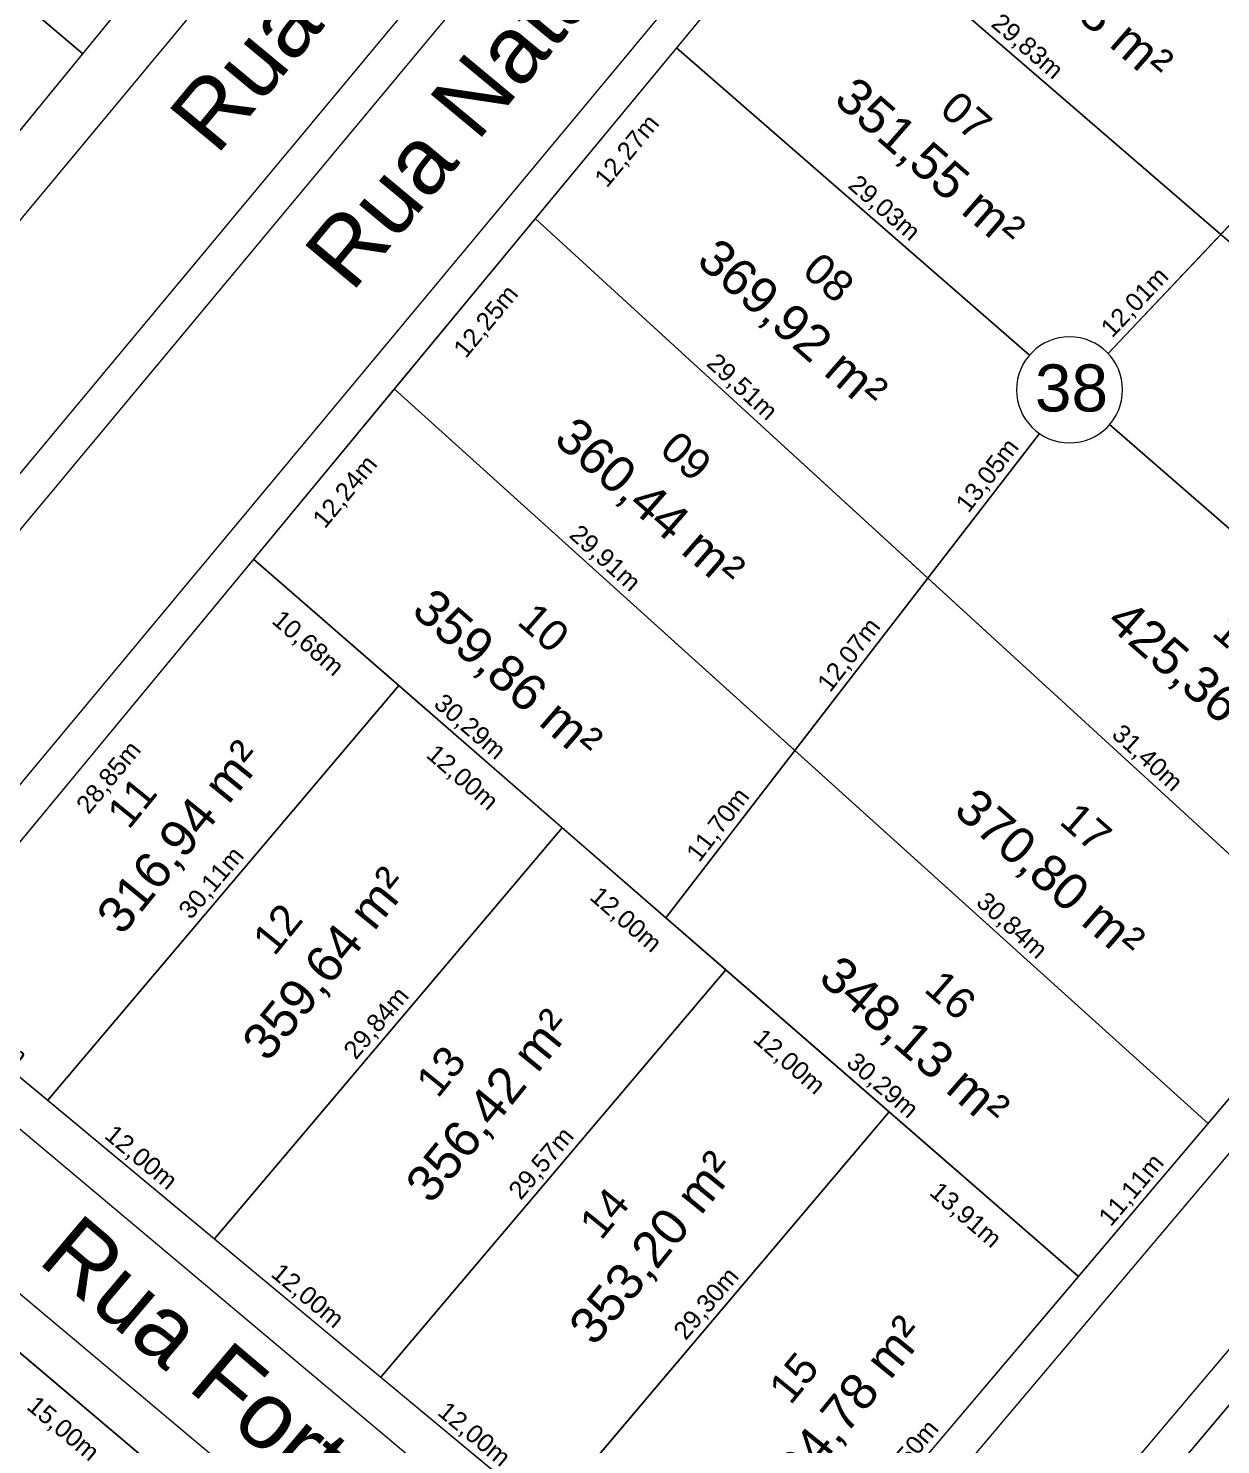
# Model space of a CAD drawing. Header units: metres. Extents: x 3808 to 8215, y 2374 to 6187.
# Drawn here: x 4987.5 to 5053.6, y 3271.8 to 3350.3 of the extents above; entities that cross this region are included whole.
import ezdxf

# ---------------------------------------------------------------- set-up
doc = ezdxf.new("R2010")
doc.units = ezdxf.units.M
for name, color, linetype in [('Areas Lotes', 1, 'Continuous'), ('Calçada', 8, 'Continuous'), ('COTAS', 7, 'Continuous'), ('Lote', 7, 'Continuous'), ('Nome das Ruas', 7, 'Continuous'), ('Nº Lote', 7, 'Continuous'), ('Nº. quadra', 7, 'Continuous'), ('quadras', 7, 'Continuous')]:
    doc.layers.add(name, color=color, linetype=linetype)
doc.styles.add('Arial', font='arial.ttf')
doc.dimstyles.new('Copy(2) of ISO-25', dxfattribs={"dimtxt": 1, "dimasz": 2.5, "dimexe": 1.25, "dimexo": 0.625, "dimgap": 0.2, "dimtad": 1, "dimtoh": 1, "dimlfac": 1, "dimzin": 1, "dimtxsty": 'Arial', "dimblk": 'NONE', "dimcen": 0, "dimse1": 1, "dimse2": 1, "dimsd1": 1, "dimsd2": 1, "dimclrt": 256, "dimaunit": 1, "dimadec": 3, "dimazin": 0, "dimtfac": 1, "dimtmove": 0, "dimatfit": 3, "dimldrblk": 'NONE', "dimfxl": 1, "dimtolj": 1, "dimtzin": 0, "dimarcsym": 0})

# ---------------------------------------------------------------- blocks, each defined once
blk = doc.blocks.new('*D2690')
at = {"layer": 'Defpoints', "color": 0, "linetype": 'Continuous', "transparency": 16777216}
for p in [(5054.645, 3274.688), (5056.494, 3273.13), (5036.305, 3252.924)]:
    blk.add_point(p, dxfattribs=at)
at = {"layer": 'COTAS', "linetype": 'Continuous', "lineweight": 5, "transparency": 16777216, "insert": (5046.711, 3262.764), "char_height": 1, "attachment_point": 5, "rotation": 49.87937, "style": 'Arial'}
blk.add_mtext('\\A1;28,46m', dxfattribs=at)
blk = doc.blocks.new('_None')
blk = doc.blocks.new('*D2857')
at = {"layer": 'Defpoints', "color": 0, "linetype": 'Continuous', "transparency": 16777216}
for p in [(4984.799, 3278.794), (4996.255, 3269.115), (4994.629, 3267.191)]:
    blk.add_point(p, dxfattribs=at)
at = {"layer": 'COTAS', "linetype": 'Continuous', "lineweight": 5, "transparency": 16777216, "insert": (4989.418, 3272.642), "char_height": 1, "attachment_point": 5, "rotation": 319.80332, "style": 'Arial'}
blk.add_mtext('\\A1;15,00m', dxfattribs=at)
blk = doc.blocks.new('*D2884')
at = {"layer": 'Defpoints', "color": 0, "linetype": 'Continuous', "transparency": 16777216}
for p in [(4981.816, 3296.533), (4988.611, 3290.888), (4988.611, 3290.888)]:
    blk.add_point(p, dxfattribs=at)
at = {"layer": 'COTAS', "linetype": 'Continuous', "lineweight": 5, "transparency": 16777216, "insert": (4985.725, 3294.326), "char_height": 1, "attachment_point": 5, "rotation": 320.27884, "style": 'Arial'}
blk.add_mtext('\\A1;8,83m', dxfattribs=at)
blk = doc.blocks.new('*D2885')
at = {"layer": 'Defpoints', "color": 0, "linetype": 'Continuous', "transparency": 16777216}
for p in [(4988.611, 3290.888), (4997.841, 3283.219), (4997.841, 3283.219)]:
    blk.add_point(p, dxfattribs=at)
at = {"layer": 'COTAS', "linetype": 'Continuous', "lineweight": 5, "transparency": 16777216, "insert": (4993.737, 3287.669), "char_height": 1, "attachment_point": 5, "rotation": 320.27884, "style": 'Arial'}
blk.add_mtext('\\A1;12,00m', dxfattribs=at)
blk = doc.blocks.new('*D2886')
at = {"layer": 'Defpoints', "color": 0, "linetype": 'Continuous', "transparency": 16777216}
for p in [(4997.841, 3283.219), (5007.071, 3275.55), (5007.071, 3275.55)]:
    blk.add_point(p, dxfattribs=at)
at = {"layer": 'COTAS', "linetype": 'Continuous', "lineweight": 5, "transparency": 16777216, "insert": (5002.967, 3280.001), "char_height": 1, "attachment_point": 5, "rotation": 320.27884, "style": 'Arial'}
blk.add_mtext('\\A1;12,00m', dxfattribs=at)
blk = doc.blocks.new('*D2887')
at = {"layer": 'Defpoints', "color": 0, "linetype": 'Continuous', "transparency": 16777216}
for p in [(5007.071, 3275.55), (5016.3, 3267.882), (5016.3, 3267.882)]:
    blk.add_point(p, dxfattribs=at)
at = {"layer": 'COTAS', "linetype": 'Continuous', "lineweight": 5, "transparency": 16777216, "insert": (5012.197, 3272.332), "char_height": 1, "attachment_point": 5, "rotation": 320.27884, "style": 'Arial'}
blk.add_mtext('\\A1;12,00m', dxfattribs=at)
blk = doc.blocks.new('*D2889')
at = {"layer": 'Defpoints', "color": 0, "linetype": 'Continuous', "transparency": 16777216}
for p in [(5045.727, 3281.121), (5045.727, 3281.121), (5027.956, 3260.13)]:
    blk.add_point(p, dxfattribs=at)
at = {"layer": 'COTAS', "linetype": 'Continuous', "lineweight": 5, "transparency": 16777216, "insert": (5036.23, 3271.143), "char_height": 1, "attachment_point": 5, "rotation": 49.74902, "style": 'Arial'}
blk.add_mtext('\\A1;27,50m', dxfattribs=at)
blk = doc.blocks.new('*D2890')
at = {"layer": 'Defpoints', "color": 0, "linetype": 'Continuous', "transparency": 16777216}
for p in [(5052.905, 3289.599), (5052.905, 3289.599), (5045.727, 3281.121)]:
    blk.add_point(p, dxfattribs=at)
at = {"layer": 'COTAS', "linetype": 'Continuous', "lineweight": 5, "transparency": 16777216, "insert": (5048.705, 3285.877), "char_height": 1, "attachment_point": 5, "rotation": 49.74902, "style": 'Arial'}
blk.add_mtext('\\A1;11,11m', dxfattribs=at)
blk = doc.blocks.new('*D2891')
at = {"layer": 'Defpoints', "color": 0, "linetype": 'Continuous', "transparency": 16777216}
for p in [(5060.537, 3298.614), (5060.537, 3298.614), (5052.905, 3289.599)]:
    blk.add_point(p, dxfattribs=at)
at = {"layer": 'COTAS', "linetype": 'Continuous', "lineweight": 5, "transparency": 16777216, "insert": (5056.11, 3294.624), "char_height": 1, "attachment_point": 5, "rotation": 49.74902, "style": 'Arial'}
blk.add_mtext('\\A1;11,81m', dxfattribs=at)
blk = doc.blocks.new('*D2896')
at = {"layer": 'Defpoints', "color": 0, "linetype": 'Continuous', "transparency": 16777216}
for p in [(5000.007, 3320.869), (5001.852, 3319.343), (4981.619, 3298.643)]:
    blk.add_point(p, dxfattribs=at)
at = {"layer": 'COTAS', "linetype": 'Continuous', "lineweight": 5, "transparency": 16777216, "insert": (4992.041, 3308.74), "char_height": 1, "attachment_point": 5, "rotation": 50.39984, "style": 'Arial'}
blk.add_mtext('\\A1;28,85m', dxfattribs=at)
blk = doc.blocks.new('*D2897')
at = {"layer": 'Defpoints', "color": 0, "linetype": 'Continuous', "transparency": 16777216}
for p in [(5007.811, 3330.303), (5009.656, 3328.777), (5000.007, 3320.869)]:
    blk.add_point(p, dxfattribs=at)
at = {"layer": 'COTAS', "linetype": 'Continuous', "lineweight": 5, "transparency": 16777216, "insert": (5005.137, 3324.57), "char_height": 1, "attachment_point": 5, "rotation": 50.39984, "style": 'Arial'}
blk.add_mtext('\\A1;12,24m', dxfattribs=at)
blk = doc.blocks.new('*D2898')
at = {"layer": 'Defpoints', "color": 0, "linetype": 'Continuous', "transparency": 16777216}
for p in [(5015.621, 3339.744), (5017.466, 3338.217), (5007.811, 3330.303)]:
    blk.add_point(p, dxfattribs=at)
at = {"layer": 'COTAS', "linetype": 'Continuous', "lineweight": 5, "transparency": 16777216, "insert": (5012.944, 3334.007), "char_height": 1, "attachment_point": 5, "rotation": 50.39984, "style": 'Arial'}
blk.add_mtext('\\A1;12,25m', dxfattribs=at)
blk = doc.blocks.new('*D2899')
at = {"layer": 'Defpoints', "color": 0, "linetype": 'Continuous', "transparency": 16777216}
for p in [(5023.443, 3349.199), (5025.288, 3347.673), (5015.621, 3339.744)]:
    blk.add_point(p, dxfattribs=at)
at = {"layer": 'COTAS', "linetype": 'Continuous', "lineweight": 5, "transparency": 16777216, "insert": (5020.76, 3343.456), "char_height": 1, "attachment_point": 5, "rotation": 50.39984, "style": 'Arial'}
blk.add_mtext('\\A1;12,27m', dxfattribs=at)
blk = doc.blocks.new('*D2900')
at = {"layer": 'Defpoints', "color": 0, "linetype": 'Continuous', "transparency": 16777216}
for p in [(5031.029, 3358.368), (5032.874, 3356.842), (5023.443, 3349.199)]:
    blk.add_point(p, dxfattribs=at)
at = {"layer": 'COTAS', "linetype": 'Continuous', "lineweight": 5, "transparency": 16777216, "insert": (5028.464, 3352.768), "char_height": 1, "attachment_point": 5, "rotation": 50.39984, "style": 'Arial'}
blk.add_mtext('\\A1;11,90m', dxfattribs=at)
blk = doc.blocks.new('*D2908')
at = {"layer": 'Defpoints', "color": 0, "linetype": 'Continuous', "transparency": 16777216}
for p in [(5030.013, 3310.262), (5030.013, 3310.262), (5022.867, 3300.995)]:
    blk.add_point(p, dxfattribs=at)
at = {"layer": 'COTAS', "linetype": 'Continuous', "lineweight": 5, "transparency": 16777216, "insert": (5025.806, 3306.118), "char_height": 1, "attachment_point": 5, "rotation": 52.36367, "style": 'Arial'}
blk.add_mtext('\\A1;11,70m', dxfattribs=at)
blk = doc.blocks.new('*D2909')
at = {"layer": 'Defpoints', "color": 0, "linetype": 'Continuous', "transparency": 16777216}
for p in [(5037.381, 3319.818), (5037.381, 3319.818), (5030.013, 3310.262)]:
    blk.add_point(p, dxfattribs=at)
at = {"layer": 'COTAS', "linetype": 'Continuous', "lineweight": 5, "transparency": 16777216, "insert": (5033.063, 3315.529), "char_height": 1, "attachment_point": 5, "rotation": 52.36367, "style": 'Arial'}
blk.add_mtext('\\A1;12,07m', dxfattribs=at)
blk = doc.blocks.new('*D2910')
at = {"layer": 'Defpoints', "color": 0, "linetype": 'Continuous', "transparency": 16777216}
for p in [(5045.351, 3330.153), (5045.351, 3330.153), (5037.381, 3319.818)]:
    blk.add_point(p, dxfattribs=at)
at = {"layer": 'COTAS', "linetype": 'Continuous', "lineweight": 5, "transparency": 16777216, "insert": (5040.732, 3325.475), "char_height": 1, "attachment_point": 5, "rotation": 52.36367, "style": 'Arial'}
blk.add_mtext('\\A1;13,05m', dxfattribs=at)
blk = doc.blocks.new('*D2911')
at = {"layer": 'Defpoints', "color": 0, "linetype": 'Continuous', "transparency": 16777216}
for p in [(5053.605, 3338.872), (5053.605, 3338.872), (5045.351, 3330.153)]:
    blk.add_point(p, dxfattribs=at)
at = {"layer": 'COTAS', "linetype": 'Continuous', "lineweight": 5, "transparency": 16777216, "insert": (5048.896, 3335.063), "char_height": 1, "attachment_point": 5, "rotation": 46.57058, "style": 'Arial'}
blk.add_mtext('\\A1;12,01m', dxfattribs=at)
blk = doc.blocks.new('*D2913')
at = {"layer": 'Defpoints', "color": 0, "linetype": 'Continuous', "transparency": 16777216}
for p in [(5008.063, 3313.865), (5008.063, 3313.865), (4988.611, 3290.888)]:
    blk.add_point(p, dxfattribs=at)
at = {"layer": 'COTAS', "linetype": 'Continuous', "lineweight": 5, "transparency": 16777216, "insert": (4997.726, 3302.894), "char_height": 1, "attachment_point": 5, "rotation": 49.74902, "style": 'Arial'}
blk.add_mtext('\\A1;30,11m', dxfattribs=at)
blk = doc.blocks.new('*D2914')
at = {"layer": 'Defpoints', "color": 0, "linetype": 'Continuous', "transparency": 16777216}
for p in [(5017.12, 3305.992), (5017.12, 3305.992), (4997.841, 3283.219)]:
    blk.add_point(p, dxfattribs=at)
at = {"layer": 'COTAS', "linetype": 'Continuous', "lineweight": 5, "transparency": 16777216, "insert": (5006.869, 3295.123), "char_height": 1, "attachment_point": 5, "rotation": 49.74902, "style": 'Arial'}
blk.add_mtext('\\A1;29,84m', dxfattribs=at)
blk = doc.blocks.new('*D2915')
at = {"layer": 'Defpoints', "color": 0, "linetype": 'Continuous', "transparency": 16777216}
for p in [(5026.176, 3298.118), (5026.176, 3298.118), (5007.071, 3275.55)]:
    blk.add_point(p, dxfattribs=at)
at = {"layer": 'COTAS', "linetype": 'Continuous', "lineweight": 5, "transparency": 16777216, "insert": (5016.012, 3287.352), "char_height": 1, "attachment_point": 5, "rotation": 49.74902, "style": 'Arial'}
blk.add_mtext('\\A1;29,57m', dxfattribs=at)
blk = doc.blocks.new('*D2916')
at = {"layer": 'Defpoints', "color": 0, "linetype": 'Continuous', "transparency": 16777216}
for p in [(5035.233, 3290.245), (5035.233, 3290.245), (5016.3, 3267.882)]:
    blk.add_point(p, dxfattribs=at)
at = {"layer": 'COTAS', "linetype": 'Continuous', "lineweight": 5, "transparency": 16777216, "insert": (5025.155, 3279.581), "char_height": 1, "attachment_point": 5, "rotation": 49.74902, "style": 'Arial'}
blk.add_mtext('\\A1;29,30m', dxfattribs=at)
blk = doc.blocks.new('*D2917')
at = {"layer": 'Defpoints', "color": 0, "linetype": 'Continuous', "transparency": 16777216}
for p in [(5000.007, 3320.869), (5008.063, 3313.865), (5006.491, 3312.056)]:
    blk.add_point(p, dxfattribs=at)
at = {"layer": 'COTAS', "linetype": 'Continuous', "lineweight": 5, "transparency": 16777216, "insert": (5002.988, 3316.163), "char_height": 1, "attachment_point": 5, "rotation": 318.99697, "style": 'Arial'}
blk.add_mtext('\\A1;10,68m', dxfattribs=at)
blk = doc.blocks.new('*D2918')
at = {"layer": 'Defpoints', "color": 0, "linetype": 'Continuous', "transparency": 16777216}
for p in [(5008.063, 3313.865), (5017.12, 3305.992), (5015.547, 3304.183)]:
    blk.add_point(p, dxfattribs=at)
at = {"layer": 'COTAS', "linetype": 'Continuous', "lineweight": 5, "transparency": 16777216, "insert": (5011.544, 3308.724), "char_height": 1, "attachment_point": 5, "rotation": 318.99697, "style": 'Arial'}
blk.add_mtext('\\A1;12,00m', dxfattribs=at)
blk = doc.blocks.new('*D2919')
at = {"layer": 'Defpoints', "color": 0, "linetype": 'Continuous', "transparency": 16777216}
for p in [(5017.12, 3305.992), (5026.176, 3298.118), (5024.604, 3296.309)]:
    blk.add_point(p, dxfattribs=at)
at = {"layer": 'COTAS', "linetype": 'Continuous', "lineweight": 5, "transparency": 16777216, "insert": (5020.601, 3300.85), "char_height": 1, "attachment_point": 5, "rotation": 318.99697, "style": 'Arial'}
blk.add_mtext('\\A1;12,00m', dxfattribs=at)
blk = doc.blocks.new('*D2920')
at = {"layer": 'Defpoints', "color": 0, "linetype": 'Continuous', "transparency": 16777216}
for p in [(5026.176, 3298.118), (5035.233, 3290.245), (5033.66, 3288.436)]:
    blk.add_point(p, dxfattribs=at)
at = {"layer": 'COTAS', "linetype": 'Continuous', "lineweight": 5, "transparency": 16777216, "insert": (5029.657, 3292.977), "char_height": 1, "attachment_point": 5, "rotation": 318.99697, "style": 'Arial'}
blk.add_mtext('\\A1;12,00m', dxfattribs=at)
blk = doc.blocks.new('*D2921')
at = {"layer": 'Defpoints', "color": 0, "linetype": 'Continuous', "transparency": 16777216}
for p in [(5035.233, 3290.245), (5045.727, 3281.121), (5044.155, 3279.312)]:
    blk.add_point(p, dxfattribs=at)
at = {"layer": 'COTAS', "linetype": 'Continuous', "lineweight": 5, "transparency": 16777216, "insert": (5039.433, 3284.478), "char_height": 1, "attachment_point": 5, "rotation": 318.99697, "style": 'Arial'}
blk.add_mtext('\\A1;13,91m', dxfattribs=at)
blk = doc.blocks.new('*D2922')
at = {"layer": 'Defpoints', "color": 0, "linetype": 'Continuous', "transparency": 16777216}
for p in [(5000.007, 3320.869), (5022.867, 3300.995), (5022.867, 3300.995)]:
    blk.add_point(p, dxfattribs=at)
at = {"layer": 'COTAS', "linetype": 'Continuous', "lineweight": 5, "transparency": 16777216, "insert": (5011.962, 3311.537), "char_height": 1, "attachment_point": 5, "rotation": 318.99697, "style": 'Arial'}
blk.add_mtext('\\A1;30,29m', dxfattribs=at)
blk = doc.blocks.new('*D2923')
at = {"layer": 'Defpoints', "color": 0, "linetype": 'Continuous', "transparency": 16777216}
for p in [(5022.867, 3300.995), (5045.727, 3281.121), (5045.727, 3281.121)]:
    blk.add_point(p, dxfattribs=at)
at = {"layer": 'COTAS', "linetype": 'Continuous', "lineweight": 5, "transparency": 16777216, "insert": (5034.823, 3291.662), "char_height": 1, "attachment_point": 5, "rotation": 318.99697, "style": 'Arial'}
blk.add_mtext('\\A1;30,29m', dxfattribs=at)
blk = doc.blocks.new('*D2924')
at = {"layer": 'Defpoints', "color": 0, "linetype": 'Continuous', "transparency": 16777216}
for p in [(5007.811, 3330.303), (5030.013, 3310.262), (5030.013, 3310.262)]:
    blk.add_point(p, dxfattribs=at)
at = {"layer": 'COTAS', "linetype": 'Continuous', "lineweight": 5, "transparency": 16777216, "insert": (5019.449, 3320.877), "char_height": 1, "attachment_point": 5, "rotation": 317.92873, "style": 'Arial'}
blk.add_mtext('\\A1;29,91m', dxfattribs=at)
blk = doc.blocks.new('*D2925')
at = {"layer": 'Defpoints', "color": 0, "linetype": 'Continuous', "transparency": 16777216}
for p in [(5030.013, 3310.262), (5052.905, 3289.599), (5052.905, 3289.599)]:
    blk.add_point(p, dxfattribs=at)
at = {"layer": 'COTAS', "linetype": 'Continuous', "lineweight": 5, "transparency": 16777216, "insert": (5041.995, 3300.525), "char_height": 1, "attachment_point": 5, "rotation": 317.92873, "style": 'Arial'}
blk.add_mtext('\\A1;30,84m', dxfattribs=at)
blk = doc.blocks.new('*D2926')
at = {"layer": 'Defpoints', "color": 0, "linetype": 'Continuous', "transparency": 16777216}
for p in [(5015.621, 3339.744), (5037.381, 3319.818), (5037.381, 3319.818)]:
    blk.add_point(p, dxfattribs=at)
at = {"layer": 'COTAS', "linetype": 'Continuous', "lineweight": 5, "transparency": 16777216, "insert": (5027.042, 3330.371), "char_height": 1, "attachment_point": 5, "rotation": 317.52015, "style": 'Arial'}
blk.add_mtext('\\A1;29,51m', dxfattribs=at)
blk = doc.blocks.new('*D2927')
at = {"layer": 'Defpoints', "color": 0, "linetype": 'Continuous', "transparency": 16777216}
for p in [(5037.381, 3319.818), (5060.537, 3298.614), (5060.537, 3298.614)]:
    blk.add_point(p, dxfattribs=at)
at = {"layer": 'COTAS', "linetype": 'Continuous', "lineweight": 5, "transparency": 16777216, "insert": (5049.5, 3309.807), "char_height": 1, "attachment_point": 5, "rotation": 317.52015, "style": 'Arial'}
blk.add_mtext('\\A1;31,40m', dxfattribs=at)
blk = doc.blocks.new('*D2928')
at = {"layer": 'Defpoints', "color": 0, "linetype": 'Continuous', "transparency": 16777216}
for p in [(5023.443, 3349.199), (5045.351, 3330.153), (5045.351, 3330.153)]:
    blk.add_point(p, dxfattribs=at)
at = {"layer": 'COTAS', "linetype": 'Continuous', "lineweight": 5, "transparency": 16777216, "insert": (5034.923, 3340.281), "char_height": 1, "attachment_point": 5, "rotation": 318.99697, "style": 'Arial'}
blk.add_mtext('\\A1;29,03m', dxfattribs=at)
blk = doc.blocks.new('*D2929')
at = {"layer": 'Defpoints', "color": 0, "linetype": 'Continuous', "transparency": 16777216}
for p in [(5045.351, 3330.153), (5069.479, 3309.177), (5069.479, 3309.177)]:
    blk.add_point(p, dxfattribs=at)
at = {"layer": 'COTAS', "linetype": 'Continuous', "lineweight": 5, "transparency": 16777216, "insert": (5057.941, 3320.269), "char_height": 1, "attachment_point": 5, "rotation": 318.99697, "style": 'Arial'}
blk.add_mtext('\\A1;31,97m', dxfattribs=at)
blk = doc.blocks.new('*D2930')
at = {"layer": 'Defpoints', "color": 0, "linetype": 'Continuous', "transparency": 16777216}
for p in [(5031.029, 3358.368), (5053.605, 3338.872), (5053.613, 3338.882)]:
    blk.add_point(p, dxfattribs=at)
at = {"layer": 'COTAS', "linetype": 'Continuous', "lineweight": 5, "transparency": 16777216, "insert": (5042.849, 3349.236), "char_height": 1, "attachment_point": 5, "rotation": 319.18678, "style": 'Arial'}
blk.add_mtext('\\A1;29,83m', dxfattribs=at)
blk = doc.blocks.new('*D2932')
at = {"layer": 'Defpoints', "color": 0, "linetype": 'Continuous', "transparency": 16777216}
for p in [(5038.635, 3367.563), (5061.876, 3347.61), (5060.333, 3345.812)]:
    blk.add_point(p, dxfattribs=at)
at = {"layer": 'COTAS', "linetype": 'Continuous', "lineweight": 5, "transparency": 16777216, "insert": (5049.234, 3356.396), "char_height": 1, "attachment_point": 5, "rotation": 319.35406, "style": 'Arial'}
blk.add_mtext('\\A1;30,63m', dxfattribs=at)
blk = doc.blocks.new('*D3181')
at = {"layer": 'Defpoints', "color": 0, "linetype": 'Continuous', "transparency": 16777216}
for p in [(4990.544, 3348.873), (4990.544, 3348.873), (4981.053, 3337.267)]:
    blk.add_point(p, dxfattribs=at)
at = {"layer": 'COTAS', "linetype": 'Continuous', "lineweight": 5, "transparency": 16777216, "insert": (4985.179, 3343.577), "char_height": 1, "attachment_point": 5, "rotation": 50.72309, "style": 'Arial'}
blk.add_mtext('\\A1;14,99m', dxfattribs=at)
blk = doc.blocks.new('*D3182')
at = {"layer": 'Defpoints', "color": 0, "linetype": 'Continuous', "transparency": 16777216}
for p in [(4999.937, 3360.358), (4999.937, 3360.358), (4990.544, 3348.873)]:
    blk.add_point(p, dxfattribs=at)
at = {"layer": 'COTAS', "linetype": 'Continuous', "lineweight": 5, "transparency": 16777216, "insert": (4994.621, 3355.122), "char_height": 1, "attachment_point": 5, "rotation": 50.72309, "style": 'Arial'}
blk.add_mtext('\\A1;14,84m', dxfattribs=at)
blk = doc.blocks.new('*D3208')
at = {"layer": 'Defpoints', "color": 0, "linetype": 'Continuous', "transparency": 16777216}
for p in [(4967.113, 3368.68), (4990.544, 3348.873), (4990.544, 3348.873)]:
    blk.add_point(p, dxfattribs=at)
at = {"layer": 'COTAS', "linetype": 'Continuous', "lineweight": 5, "transparency": 16777216, "insert": (4979.346, 3359.388), "char_height": 1, "attachment_point": 5, "rotation": 319.79195, "style": 'Arial'}
blk.add_mtext('\\A1;30,68m', dxfattribs=at)

msp = doc.modelspace()

# ---------------------------------------------------------------- linework, layer by layer
at = {"layer": 'Calçada', "linetype": 'Continuous', "lineweight": 5}
for p, q in [((5041.808, 3405.448), (4963.341, 3311.167)), ((4969.907, 3304.987), (5049.028, 3400.054)), ((4971.444, 3303.708), (5050.566, 3398.775)), ((5038.139, 3258.217), (5107.381, 3340.195))]:
    msp.add_line(p, q, dxfattribs=at)
at = {"layer": 'Calçada', "linetype": 'Continuous', "lineweight": 5, "flags": 128}
for points in [[(5025.895, 3256.679, 0.418586), (5028.022, 3256.88), (5032.751, 3262.686), (5102.033, 3344.712), (5107.276, 3350.92, 0.406933), (5107.126, 3353.009), (5101.436, 3358.062), (5066.331, 3386.893), (5059.262, 3392.804, 0.414885), (5057.146, 3392.613), (4978.65, 3298.296, 0.412947), (4978.838, 3296.188), (5025.895, 3256.679)], [(4941.655, 3155.22, 0.418655), (4943.782, 3155.425), (4946.98, 3159.365), (5016.989, 3243.334), (5021.706, 3249.126, 0.409855), (5021.508, 3251.222), (4974.37, 3290.799, 0.415481), (4972.253, 3290.61), (4894.23, 3196.863, 0.413402), (4894.42, 3194.753), (4941.655, 3155.22)]]:
    msp.add_lwpolyline(points, format="xyb", dxfattribs=at)
at = {"layer": 'Lote', "linetype": 'Continuous', "lineweight": 5}
for p, q in [((4990.544, 3348.873), (4943.651, 3388.638)), ((5031.029, 3358.368), (5077.297, 3318.412)), ((5023.443, 3349.199), (5043.017, 3332.182)), ((5047.361, 3332.276), (5061.876, 3347.61)), ((5060.537, 3298.614), (5015.621, 3339.744)), ((5007.811, 3330.303), (5052.905, 3289.599)), ((5022.867, 3300.995), (5043.564, 3327.835)), ((5047.45, 3328.328), (5069.479, 3309.177)), ((5000.007, 3320.869), (5022.867, 3300.995)), ((5008.063, 3313.865), (4988.611, 3290.888)), ((5017.12, 3305.992), (4997.841, 3283.219)), ((5022.867, 3300.995), (5045.727, 3281.121)), ((5026.176, 3298.118), (5007.071, 3275.55)), ((5035.233, 3290.245), (5016.3, 3267.882))]:
    msp.add_line(p, q, dxfattribs=at)
at = {"layer": 'Lote', "linetype": 'Continuous', "lineweight": 5, "flags": 128}
for points in [[(4974.714, 3377.907), (4967.143, 3368.717), (4990.544, 3348.873), (4999.937, 3360.358), (4978.662, 3378.399)], [(5047.361, 3332.276), (5053.605, 3338.872), (5031.029, 3358.368), (5023.443, 3349.199), (5043.017, 3332.182)], [(5043.017, 3332.182), (5023.443, 3349.199), (5015.621, 3339.744), (5037.381, 3319.818), (5043.564, 3327.835)], [(5047.45, 3328.328), (5069.479, 3309.177), (5077.297, 3318.412), (5053.605, 3338.872), (5047.361, 3332.276)], [(5043.564, 3327.835), (5037.381, 3319.818), (5060.537, 3298.614), (5069.479, 3309.177), (5047.45, 3328.328)]]:
    msp.add_lwpolyline(points, dxfattribs=at)
for points in [[(4981.053, 3337.267), (4990.544, 3348.873), (4967.143, 3368.717), (4957.611, 3357.145)], [(5038.635, 3367.563), (5031.029, 3358.368), (5053.605, 3338.872), (5061.876, 3347.61)], [(5015.621, 3339.744), (5007.811, 3330.303), (5030.013, 3310.262), (5037.381, 3319.818)], [(5007.811, 3330.303), (5000.007, 3320.869), (5022.867, 3300.995), (5030.013, 3310.262)], [(5052.905, 3289.599), (5060.537, 3298.614), (5037.381, 3319.818), (5030.013, 3310.262)], [(4988.611, 3290.888), (4997.841, 3283.219), (5017.12, 3305.992), (5008.063, 3313.865)], [(5030.013, 3310.262), (5022.867, 3300.995), (5045.727, 3281.121), (5052.905, 3289.599)], [(5026.176, 3298.118), (5022.867, 3300.995), (5017.12, 3305.992), (4997.841, 3283.219), (5007.071, 3275.55)], [(5035.233, 3290.245), (5026.176, 3298.118), (5007.071, 3275.55), (5016.3, 3267.882)], [(4977.022, 3246.032), (4996.255, 3269.115), (4984.799, 3278.794), (4965.732, 3255.473)]]:
    msp.add_lwpolyline(points, close=True, dxfattribs=at)
for points in [[(5008.063, 3313.865), (5000.007, 3320.869), (4981.619, 3298.643, 0.413595), (4981.816, 3296.533), (4988.611, 3290.888)], [(5016.3, 3267.882), (5025.853, 3259.945, 0.411508), (5027.956, 3260.13), (5045.727, 3281.121), (5035.233, 3290.245)], [(5062.565, 3267.973), (5054.645, 3274.688), (5036.305, 3252.924, 0.416425), (5036.494, 3250.803), (5043.476, 3245.008)]]:
    msp.add_lwpolyline(points, format="xyb", close=True, dxfattribs=at)
at = {"layer": 'Nº. quadra', "lineweight": 5}
for start, end in [(0, 180), (180, 0)]:
    msp.add_arc((5045.232, 3330.253), 2.937, start, end, dxfattribs=at)
at = {"layer": 'quadras', "linetype": 'Continuous', "lineweight": 5}
for p, q in [((4962.758, 3314.896), (5037.154, 3405.865)), ((5056.91, 3389.654), (4981.619, 3298.643)), ((5027.956, 3260.13), (5104.125, 3350.101)), ((5112.418, 3343.246), (5036.305, 3252.924)), ((4981.816, 3296.533), (5025.853, 3259.945)), ((5018.438, 3250.371), (4974.58, 3287.429))]:
    msp.add_line(p, q, dxfattribs=at)

# ---------------------------------------------------------------- texts
at = {"layer": 'Areas Lotes', "color": 1, "lineweight": 5, "style": 'Arial'}
for s, rotation, p in [('361,98 m²', 318.90341, (5040.302, 3355.486)), ('351,55 m²', 318.90341, (5032.093, 3346.236)), ('369,92 m²', 318.90341, (5024.479, 3337.292)), ('360,44 m²', 318.90341, (5016.574, 3327.396)), ('359,86 m²', 318.90341, (5008.689, 3317.898)), ('425,36 m²', 318.90341, (5047.192, 3317.28)), ('316,94 m²', 50.94257, (4992.723, 3299.959)), ('370,80 m²', 318.90341, (5038.736, 3306.832)), ('359,64 m²', 50.94257, (5000.79, 3292.946)), ('348,13 m²', 318.90341, (5031.236, 3297.546)), ('356,42 m²', 50.94257, (5009.847, 3285.072)), ('353,20 m²', 50.94257, (5018.903, 3277.199)), ('404,78 m²', 50.94257, (5029.398, 3268.075))]:
    msp.add_text(s, height=2.0071, rotation=rotation, dxfattribs=at).set_placement(p)
at = {"layer": 'Nome das Ruas', "lineweight": 5, "style": 'Arial'}
for s, height, rotation, p in [('Rua Natal', 3.6842, 50.27315, (4997.96, 3343.186, 190.804)), ('Rua Natal', 3.6842, 50.27315, (5005.451, 3335.587, 190.804)), ('Rua Fortaleza', 3.68425, 319.74403, (4987.976, 3281.944, 190.804))]:
    msp.add_text(s, height=height, rotation=rotation, dxfattribs=at).set_placement(p)
at = {"layer": 'Nº Lote', "lineweight": 5, "style": 'Arial'}
for s, rotation, p in [('07', 318.90341, (5037.951, 3345.657, 1.156)), ('08', 318.90341, (5030.337, 3336.713, 1.156)), ('09', 318.90341, (5022.432, 3326.817, 1.156)), ('10', 318.90341, (5014.547, 3317.319, 1.156)), ('18', 318.90341, (5053.05, 3316.701, 1.156)), ('11', 50.94257, (4993.093, 3305.834, 1.156)), ('17', 318.90341, (5044.594, 3306.253, 1.156)), ('12', 50.94257, (5001.161, 3298.821, 1.156)), ('16', 318.90341, (5037.093, 3296.967, 1.156)), ('13', 50.94257, (5010.217, 3290.947, 1.156)), ('14', 50.94257, (5019.274, 3283.073, 1.156)), ('15', 50.94257, (5029.768, 3273.95, 1.156))]:
    msp.add_text(s, height=1.706, rotation=rotation, dxfattribs=at).set_placement(p)
at = {"layer": 'Nº. quadra', "lineweight": 5, "style": 'Arial'}
msp.add_text('38', height=2.6083, dxfattribs=at).set_placement((5043.311, 3329.057))

# ---------------------------------------------------------------- dimensions: what is measured, and where the dimension line sits
at = {"layer": 'COTAS', "linetype": 'Continuous', "lineweight": 5}
for p1, p2, distance, picture, middle in [((4967.113, 3368.68), (4990.544, 3348.873), 0, '*D3208', (4979.346, 3359.388)), ((5038.635, 3367.563), (5061.876, 3347.61), -2.369, '*D2932', (5049.234, 3356.396)), ((5031.029, 3358.368), (5053.605, 3338.872), 0.013, '*D2930', (5042.849, 3349.236)), ((5023.443, 3349.199), (5045.351, 3330.153), 0, '*D2928', (5034.923, 3340.281)), ((5015.6207, 3339.7437), (5037.3813, 3319.8178), 0, '*D2926', (5027.0419, 3330.3715)), ((5045.351, 3330.153), (5053.605, 3338.872), 0, '*D2911', (5048.896, 3335.063)), ((5007.811, 3330.303), (5030.013, 3310.262), 0, '*D2924', (5019.449, 3320.877)), ((5037.381, 3319.818), (5045.351, 3330.153), 0, '*D2910', (5040.732, 3325.475)), ((5045.351, 3330.153), (5069.479, 3309.177), 0, '*D2929', (5057.941, 3320.269)), ((4981.619, 3298.643), (5000.007, 3320.869), -2.395, '*D2896', (4992.041, 3308.74)), ((5000.0065, 3320.8695), (5008.0632, 3313.8652), -2.397, '*D2917', (5002.9877, 3316.1629)), ((5000.007, 3320.869), (5022.867, 3300.995), 0, '*D2922', (5011.962, 3311.537)), ((5030.013, 3310.262), (5037.381, 3319.818), 0, '*D2909', (5033.063, 3315.529)), ((5037.381, 3319.818), (5060.537, 3298.614), 0, '*D2927', (5049.5, 3309.807)), ((4988.611, 3290.888), (5008.063, 3313.865), 0, '*D2913', (4997.726, 3302.894)), ((5022.867, 3300.995), (5030.013, 3310.262), 0, '*D2908', (5025.806, 3306.118)), ((4997.841, 3283.219), (5017.12, 3305.992), 0, '*D2914', (5006.869, 3295.123)), ((5022.867, 3300.995), (5045.727, 3281.121), 0, '*D2923', (5034.823, 3291.662)), ((5007.071, 3275.55), (5026.176, 3298.118), 0, '*D2915', (5016.012, 3287.352)), ((4981.816, 3296.533), (4988.611, 3290.888), 0, '*D2884', (4985.725, 3294.326)), ((5016.3, 3267.882), (5035.233, 3290.245), 0, '*D2916', (5025.155, 3279.581)), ((5027.956, 3260.13), (5045.727, 3281.121), 0, '*D2889', (5036.23, 3271.143)), ((5036.305, 3252.924), (5054.645, 3274.688), -2.418, '*D2690', (5046.711, 3262.764))]:
    dim = msp.add_aligned_dim(p1=p1, p2=p2, distance=distance, dimstyle='Copy(2) of ISO-25', override={"dimpost": 'm'}, dxfattribs=at)
    dim.commit()
    dim.dimension.update_dxf_attribs({"geometry": picture, "text_midpoint": middle})
for base, p1, p2, angle, picture, middle in [((4999.937, 3360.358), (4990.544, 3348.873), (4999.937, 3360.358), 230.72309, '*D3182', (4994.621, 3355.122)), ((5032.874, 3356.842), (5023.443, 3349.199), (5031.029, 3358.368), 230.39984, '*D2900', (5028.464, 3352.768)), ((4990.544, 3348.873), (4981.053, 3337.267), (4990.544, 3348.873), 230.72309, '*D3181', (4985.179, 3343.577)), ((5025.288, 3347.673), (5015.621, 3339.744), (5023.443, 3349.199), 230.39984, '*D2899', (5020.76, 3343.456)), ((5017.466, 3338.217), (5007.811, 3330.303), (5015.621, 3339.744), 230.39984, '*D2898', (5012.944, 3334.007)), ((5009.656, 3328.777), (5000.007, 3320.869), (5007.811, 3330.303), 230.39984, '*D2897', (5005.137, 3324.57)), ((5015.547, 3304.183), (5008.063, 3313.865), (5017.12, 3305.992), 138.99697, '*D2918', (5011.544, 3308.724)), ((5052.905, 3289.599), (5030.013, 3310.262), (5052.905, 3289.599), 137.92873, '*D2925', (5041.995, 3300.525)), ((5024.604, 3296.309), (5017.12, 3305.992), (5026.176, 3298.118), 138.99697, '*D2919', (5020.601, 3300.85)), ((5060.537, 3298.614), (5052.905, 3289.599), (5060.537, 3298.614), 229.74902, '*D2891', (5056.11, 3294.624)), ((5033.66, 3288.436), (5026.176, 3298.118), (5035.233, 3290.245), 138.99697, '*D2920', (5029.657, 3292.977)), ((4997.841, 3283.219), (4988.611, 3290.888), (4997.841, 3283.219), 140.27884, '*D2885', (4993.737, 3287.669)), ((5044.155, 3279.312), (5035.233, 3290.245), (5045.727, 3281.121), 138.99697, '*D2921', (5039.433, 3284.478)), ((5052.905, 3289.599), (5045.727, 3281.121), (5052.905, 3289.599), 229.74902, '*D2890', (5048.705, 3285.877)), ((5007.071, 3275.55), (4997.841, 3283.219), (5007.071, 3275.55), 140.27884, '*D2886', (5002.967, 3280.001)), ((4994.629, 3267.191), (4984.799, 3278.794), (4996.255, 3269.115), 139.80332, '*D2857', (4989.418, 3272.642)), ((5016.3, 3267.882), (5007.071, 3275.55), (5016.3, 3267.882), 140.27884, '*D2887', (5012.197, 3272.332))]:
    dim = msp.add_linear_dim(base=base, p1=p1, p2=p2, angle=angle, dimstyle='Copy(2) of ISO-25', override={"dimpost": 'm', "dimtmove": 1}, dxfattribs=at)
    dim.commit()
    dim.dimension.update_dxf_attribs({"geometry": picture, "text_midpoint": middle})

doc.saveas('drawing.dxf')
